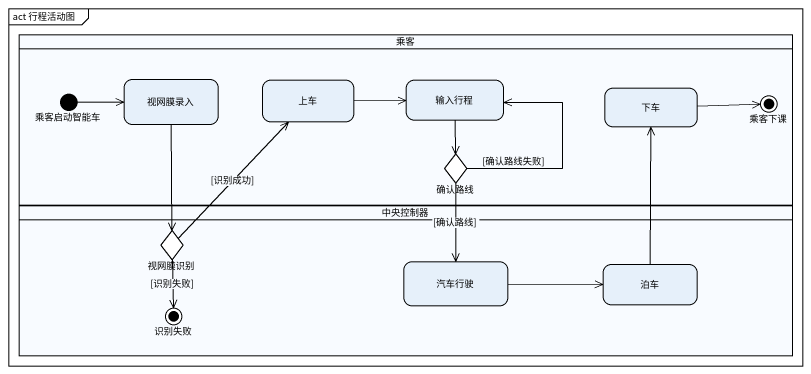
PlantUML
@startuml
mainframe act 行程活动图
hide empty description
state 乘客 <<partition>> {
  state 乘客启动智能车 <<start>>
  state 视网膜录入
  state 上车
  state 输入行程
  state 下车
  state 乘客下课 <<end>>
  state 确认路线 <<choice>>
}
state 中央控制器 <<partition>> {
  state 视网膜识别 <<choice>>
  state 汽车行驶
  state 泊车
  state 识别失败 <<end>>
}
乘客启动智能车 -right-> 视网膜录入
视网膜录入 --> 视网膜识别
上车 -right-> 输入行程
输入行程 --> 确认路线
下车 -right-> 乘客下课
确认路线 -up-> 输入行程 : [确认路线失败]
确认路线 --> 汽车行驶 : [确认路线]
视网膜识别 -up-> 上车 : [识别成功]
视网膜识别 --> 识别失败 : [识别失败]
汽车行驶 -right-> 泊车
泊车 -up-> 下车
@enduml
